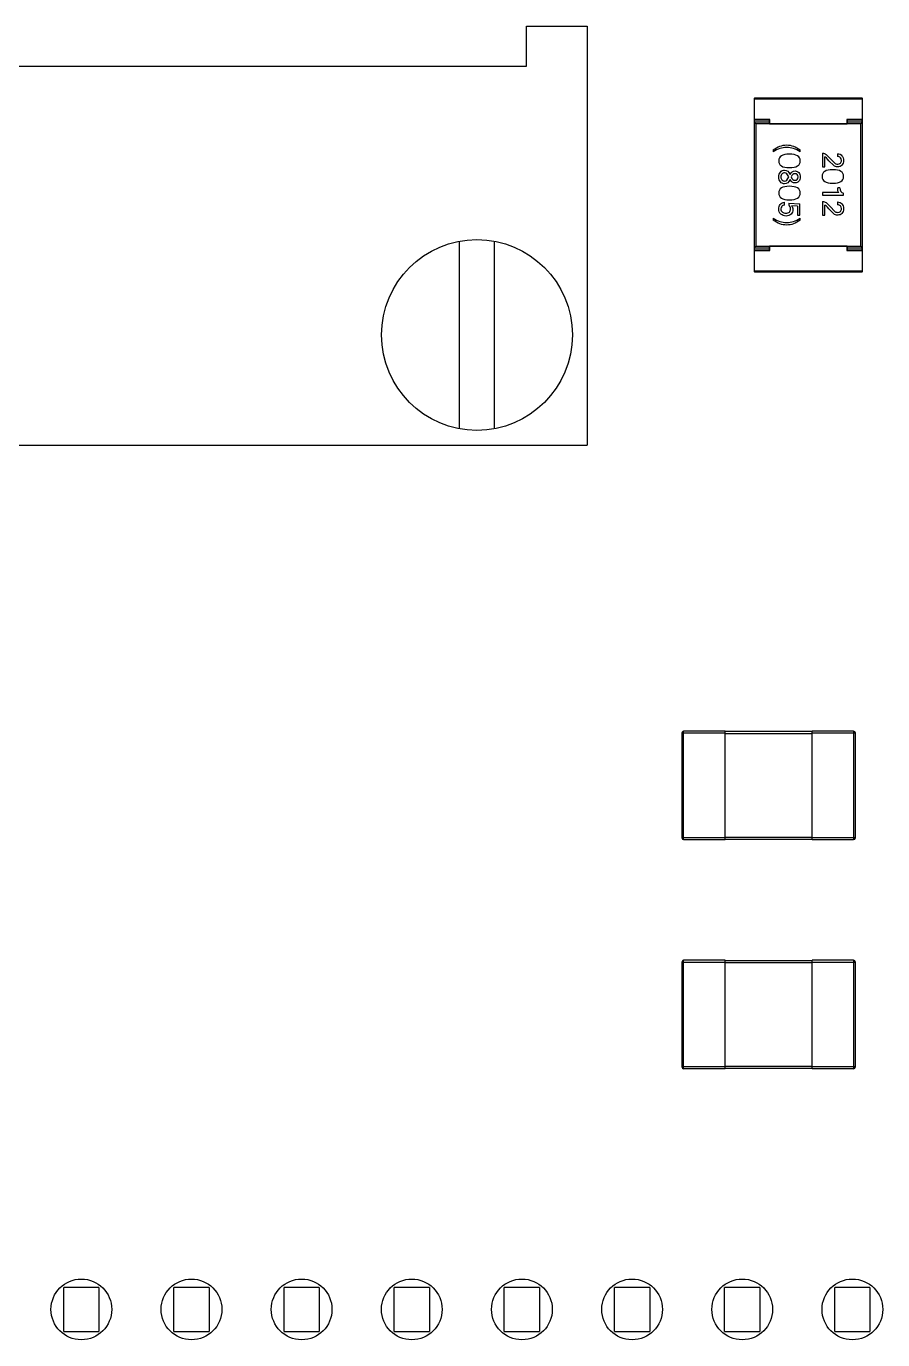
# Model space of a CAD drawing. Header units: inches. Extents: x 1.24 to 10.48, y 2 to 7.32.
# Drawn here: x 9.201 to 9.59, y 5.69 to 6.286 of the extents above; entities that cross this region are included whole.
import ezdxf

# ---------------------------------------------------------------- set-up
doc = ezdxf.new("R2010")
doc.units = ezdxf.units.IN
doc.header["$LTSCALE"] = 0.605
doc.header["$MEASUREMENT"] = 0
doc.layers.get('0').update_dxf_attribs({"linetype": 'CONTINUOUS'})

msp = doc.modelspace()

# ---------------------------------------------------------------- linework, layer by layer
at = {"color": 7, "linetype": 'Continuous'}
for p, q in [((9.42842, 6.26837), (9.42842, 6.28648)), ((9.42842, 6.28648), (9.45598, 6.28648)), ((9.45598, 6.28648), (9.45598, 6.09633)), ((9.10834, 6.26837), (9.42842, 6.26837)), ((9.53178, 6.25358), (9.53178, 6.17523)), ((9.5808, 6.25378), (9.53198, 6.25378)), ((9.581, 6.17523), (9.581, 6.25358)), ((9.53198, 6.24295), (9.53198, 6.24394)), ((9.53198, 6.24394), (9.53867, 6.24394)), ((9.53867, 6.24394), (9.53887, 6.24413)), ((9.53867, 6.24394), (9.53867, 6.24235)), ((9.57411, 6.24394), (9.57391, 6.24413)), ((9.57411, 6.24235), (9.57411, 6.24394)), ((9.57411, 6.24394), (9.5808, 6.24394)), ((9.5808, 6.24295), (9.5808, 6.24394)), ((9.53257, 6.24216), (9.53178, 6.24295)), ((9.53867, 6.24295), (9.53178, 6.24295)), ((9.53257, 6.24216), (9.53257, 6.18665)), ((9.58021, 6.24216), (9.53257, 6.24216)), ((9.53887, 6.24219), (9.57391, 6.24219)), ((9.581, 6.24295), (9.57411, 6.24295)), ((9.58021, 6.24216), (9.581, 6.24295)), ((9.58021, 6.18665), (9.58021, 6.24216)), ((9.54039, 6.23031), (9.54039, 6.22948)), ((9.5527, 6.22948), (9.5527, 6.23031)), ((9.56283, 6.22885), (9.56283, 6.22263)), ((9.56395, 6.22263), (9.56395, 6.22717)), ((9.56447, 6.22832), (9.5664, 6.22637)), ((9.5664, 6.22637), (9.56823, 6.22443)), ((9.56967, 6.22863), (9.56967, 6.22738)), ((9.56283, 6.22263), (9.56395, 6.22263)), ((9.56794, 6.22322), (9.56576, 6.22546)), ((9.54756, 6.21806), (9.54669, 6.21946)), ((9.54669, 6.21665), (9.54756, 6.21806)), ((9.56283, 6.21094), (9.56283, 6.20974)), ((9.57022, 6.21094), (9.56283, 6.21094)), ((9.56283, 6.20974), (9.57239, 6.20974)), ((9.57069, 6.2132), (9.56973, 6.2132)), ((9.57239, 6.20974), (9.57239, 6.21066)), ((9.54561, 6.20531), (9.54561, 6.20656)), ((9.54758, 6.20622), (9.54758, 6.20527)), ((9.54758, 6.20622), (9.55254, 6.20582)), ((9.55143, 6.20479), (9.54882, 6.20499)), ((9.55143, 6.20479), (9.55143, 6.20078)), ((9.55254, 6.20078), (9.55254, 6.20582)), ((9.56283, 6.20695), (9.56283, 6.20073)), ((9.56395, 6.20073), (9.56395, 6.20527)), ((9.56447, 6.20642), (9.5664, 6.20447)), ((9.56794, 6.20132), (9.56576, 6.20356)), ((9.5664, 6.20447), (9.56823, 6.20253)), ((9.56967, 6.20673), (9.56967, 6.20548)), ((9.54039, 6.19933), (9.54039, 6.19851)), ((9.55143, 6.20078), (9.55254, 6.20078)), ((9.5527, 6.19851), (9.5527, 6.19933)), ((9.56283, 6.20073), (9.56395, 6.20073)), ((9.39811, 6.10374), (9.39811, 6.18891)), ((9.41386, 6.18891), (9.41386, 6.10374)), ((9.53178, 6.18586), (9.53257, 6.18665)), ((9.53178, 6.18586), (9.53867, 6.18586)), ((9.53198, 6.18488), (9.53198, 6.18586)), ((9.53867, 6.18488), (9.53198, 6.18488)), ((9.53257, 6.18665), (9.58021, 6.18665)), ((9.53867, 6.18647), (9.53867, 6.18488)), ((9.53867, 6.18488), (9.53887, 6.18468)), ((9.57391, 6.18662), (9.53887, 6.18662)), ((9.57411, 6.18488), (9.57391, 6.18468)), ((9.57411, 6.18488), (9.57411, 6.18647)), ((9.57411, 6.18586), (9.581, 6.18586)), ((9.5808, 6.18488), (9.57411, 6.18488)), ((9.58021, 6.18665), (9.581, 6.18586)), ((9.5808, 6.18488), (9.5808, 6.18586)), ((9.53198, 6.17504), (9.5808, 6.17504)), ((9.08079, 6.09633), (9.45598, 6.09633)), ((9.49901, 5.96562), (9.49901, 5.91798)), ((9.5187, 5.96641), (9.4998, 5.96641)), ((9.5187, 5.91719), (9.5187, 5.96641)), ((9.55807, 5.96621), (9.5187, 5.96621)), ((9.55807, 5.91719), (9.55807, 5.96641)), ((9.57697, 5.96641), (9.55807, 5.96641)), ((9.57775, 5.91798), (9.57775, 5.96562)), ((9.4998, 5.91719), (9.5187, 5.91719)), ((9.5187, 5.91739), (9.55807, 5.91739)), ((9.55807, 5.91719), (9.57697, 5.91719)), ((9.5187, 5.86241), (9.4998, 5.86241)), ((9.5187, 5.8132), (9.5187, 5.86241)), ((9.55807, 5.86221), (9.5187, 5.86221)), ((9.55807, 5.8132), (9.55807, 5.86241)), ((9.57697, 5.86241), (9.55807, 5.86241)), ((9.49901, 5.86162), (9.49901, 5.81398)), ((9.57775, 5.81398), (9.57775, 5.86162)), ((9.4998, 5.8132), (9.5187, 5.8132)), ((9.5187, 5.81339), (9.55807, 5.81339)), ((9.55807, 5.8132), (9.57697, 5.8132)), ((9.21839, 5.69391), (9.21839, 5.71391)), ((9.23439, 5.71391), (9.21839, 5.71391)), ((9.23439, 5.71391), (9.23439, 5.69391)), ((9.26839, 5.69391), (9.26839, 5.71391)), ((9.28439, 5.71391), (9.26839, 5.71391)), ((9.28439, 5.71391), (9.28439, 5.69391)), ((9.31839, 5.69391), (9.31839, 5.71391)), ((9.33439, 5.71391), (9.31839, 5.71391)), ((9.33439, 5.71391), (9.33439, 5.69391)), ((9.36839, 5.69391), (9.36839, 5.71391)), ((9.38439, 5.71391), (9.36839, 5.71391)), ((9.38439, 5.71391), (9.38439, 5.69391)), ((9.41839, 5.69391), (9.41839, 5.71391)), ((9.43439, 5.71391), (9.41839, 5.71391)), ((9.43439, 5.71391), (9.43439, 5.69391)), ((9.46839, 5.69391), (9.46839, 5.71391)), ((9.48439, 5.71391), (9.46839, 5.71391)), ((9.48439, 5.71391), (9.48439, 5.69391)), ((9.51839, 5.69391), (9.51839, 5.71391)), ((9.53439, 5.71391), (9.51839, 5.71391)), ((9.53439, 5.71391), (9.53439, 5.69391)), ((9.56839, 5.69391), (9.56839, 5.71391)), ((9.58439, 5.71391), (9.56839, 5.71391)), ((9.58439, 5.71391), (9.58439, 5.69391)), ((9.21839, 5.69391), (9.23439, 5.69391)), ((9.26839, 5.69391), (9.28439, 5.69391)), ((9.31839, 5.69391), (9.33439, 5.69391)), ((9.36839, 5.69391), (9.38439, 5.69391)), ((9.41839, 5.69391), (9.43439, 5.69391)), ((9.46839, 5.69391), (9.48439, 5.69391)), ((9.51839, 5.69391), (9.53439, 5.69391)), ((9.56839, 5.69391), (9.58439, 5.69391))]:
    msp.add_line(p, q, dxfattribs=at)
at = {"color": 9, "linetype": 'Continuous'}
for p, q in [((9.53178, 6.25358), (9.581, 6.25358)), ((9.53198, 6.24394), (9.53198, 6.25378)), ((9.5808, 6.25378), (9.5808, 6.24394)), ((9.53887, 6.24413), (9.53178, 6.24413)), ((9.53887, 6.24219), (9.53887, 6.24413)), ((9.57391, 6.24413), (9.57391, 6.24219)), ((9.581, 6.24413), (9.57391, 6.24413)), ((9.53178, 6.18468), (9.53887, 6.18468)), ((9.53198, 6.17504), (9.53198, 6.18488)), ((9.53887, 6.18468), (9.53887, 6.18662)), ((9.57391, 6.18662), (9.57391, 6.18468)), ((9.57391, 6.18468), (9.581, 6.18468)), ((9.5808, 6.18488), (9.5808, 6.17504)), ((9.581, 6.17523), (9.53178, 6.17523)), ((9.49901, 5.96562), (9.5187, 5.96562)), ((9.4998, 5.91719), (9.4998, 5.96641)), ((9.5187, 5.96542), (9.55807, 5.96542)), ((9.55807, 5.96562), (9.57775, 5.96562)), ((9.57697, 5.96641), (9.57697, 5.91719)), ((9.5187, 5.91798), (9.49901, 5.91798)), ((9.55807, 5.91818), (9.5187, 5.91818)), ((9.57775, 5.91798), (9.55807, 5.91798)), ((9.4998, 5.8132), (9.4998, 5.86241)), ((9.57697, 5.86241), (9.57697, 5.8132)), ((9.49901, 5.86162), (9.5187, 5.86162)), ((9.5187, 5.86142), (9.55807, 5.86142)), ((9.55807, 5.86162), (9.57775, 5.86162)), ((9.5187, 5.81398), (9.49901, 5.81398)), ((9.55807, 5.81418), (9.5187, 5.81418)), ((9.57775, 5.81398), (9.55807, 5.81398))]:
    msp.add_line(p, q, dxfattribs=at)
at = {"color": 7, "linetype": 'Continuous'}
for centre, radius in [((9.40598, 6.14633), 0.04331), ((9.22639, 5.70391), 0.01378), ((9.27639, 5.70391), 0.01378), ((9.32639, 5.70391), 0.01378), ((9.37639, 5.70391), 0.01378), ((9.42639, 5.70391), 0.01378), ((9.47639, 5.70391), 0.01378), ((9.52639, 5.70391), 0.01378), ((9.57639, 5.70391), 0.01378)]:
    msp.add_circle(centre, radius, dxfattribs=at)
for centre, radius, start, end in [((9.53198, 6.25358), 0.000197, 90, 180), ((9.5808, 6.25358), 0.000197, 0, 90), ((9.53198, 6.24413), 0.000197, 180, 270), ((9.5808, 6.24413), 0.000197, 270, 0), ((9.53198, 6.18468), 0.000197, 90, 180), ((9.5808, 6.18468), 0.000197, 0, 90), ((9.53198, 6.17523), 0.000197, 180, 270), ((9.5808, 6.17523), 0.000197, 270, 0), ((9.4998, 5.96562), 0.000787, 90.00001, 180.00001), ((9.57697, 5.96562), 0.000787, 0.00001, 90.00001), ((9.4998, 5.91798), 0.000787, 180.00001, 270.00001), ((9.57697, 5.91798), 0.000787, 270.00001, 0.00001), ((9.4998, 5.86162), 0.000787, 90.00001, 180.00001), ((9.57697, 5.86162), 0.000787, 0.00001, 90.00001), ((9.4998, 5.81398), 0.000787, 180.00001, 270.00001), ((9.57697, 5.81398), 0.000787, 270.00001, 0.00001)]:
    msp.add_arc(centre, radius, start, end, dxfattribs=at)
for centre, start_param, end_param in [((9.53887, 6.24235), -3.141593, -1.570796), ((9.57391, 6.24235), -1.570796, 0), ((9.53887, 6.18647), 1.570796, 3.141593), ((9.57391, 6.18647), 0, 1.570796)]:
    msp.add_ellipse(centre, major_axis=(0.000197, 0), ratio=0.769231, start_param=start_param, end_param=end_param, dxfattribs=at)
for points in [[(9.54039, 6.23031), (9.54237, 6.23183), (9.54442, 6.23259), (9.54655, 6.23259)], [(9.54655, 6.23259), (9.54868, 6.23259), (9.55073, 6.23183), (9.5527, 6.23031)], [(9.54655, 6.2314), (9.54449, 6.2314), (9.54244, 6.23076), (9.54039, 6.22948)], [(9.54783, 6.22842), (9.5446, 6.22842), (9.54299, 6.2274), (9.54299, 6.22536)], [(9.5527, 6.22948), (9.55066, 6.23076), (9.54861, 6.2314), (9.54655, 6.2314)], [(9.5527, 6.22536), (9.5527, 6.2274), (9.55108, 6.22842), (9.54783, 6.22842)], [(9.56283, 6.22885), (9.56341, 6.22885), (9.56395, 6.22868), (9.56447, 6.22832)], [(9.56576, 6.22546), (9.56482, 6.22658), (9.56422, 6.22715), (9.56395, 6.22717)], [(9.56967, 6.22863), (9.5705, 6.22856), (9.57115, 6.22826), (9.57165, 6.22772)], [(9.57099, 6.22682), (9.57069, 6.22715), (9.57025, 6.22734), (9.56967, 6.22738)], [(9.57144, 6.22561), (9.57144, 6.22608), (9.57129, 6.22648), (9.57099, 6.22682)], [(9.57165, 6.22772), (9.57214, 6.22718), (9.57239, 6.22647), (9.57239, 6.22559)], [(9.54299, 6.22536), (9.54299, 6.22332), (9.5446, 6.2223), (9.54783, 6.2223)], [(9.54299, 6.21806), (9.54299, 6.21898), (9.54323, 6.21973), (9.54372, 6.2203)], [(9.54372, 6.2203), (9.54421, 6.22087), (9.54485, 6.22116), (9.54564, 6.22116)], [(9.54564, 6.22116), (9.54667, 6.22116), (9.54748, 6.22051), (9.54808, 6.2192)], [(9.54783, 6.2223), (9.55108, 6.2223), (9.5527, 6.22332), (9.5527, 6.22536)], [(9.54808, 6.2192), (9.54869, 6.22026), (9.54946, 6.22079), (9.55038, 6.22079)], [(9.55038, 6.22079), (9.55106, 6.22079), (9.55161, 6.22054), (9.55205, 6.22004)], [(9.55205, 6.22004), (9.55248, 6.21954), (9.5527, 6.21888), (9.5527, 6.21806)], [(9.56752, 6.22137), (9.56429, 6.22137), (9.56267, 6.22035), (9.56267, 6.21831)], [(9.57239, 6.21831), (9.57239, 6.22035), (9.57076, 6.22137), (9.56752, 6.22137)], [(9.56975, 6.22265), (9.56906, 6.22265), (9.56846, 6.22284), (9.56794, 6.22322)], [(9.56823, 6.22443), (9.56868, 6.22408), (9.5692, 6.2239), (9.56977, 6.2239)], [(9.57164, 6.22342), (9.57113, 6.22291), (9.57051, 6.22265), (9.56975, 6.22265)], [(9.56977, 6.2239), (9.57029, 6.2239), (9.5707, 6.22405), (9.571, 6.22435)], [(9.571, 6.22435), (9.57129, 6.22465), (9.57144, 6.22507), (9.57144, 6.22561)], [(9.57239, 6.22559), (9.57239, 6.22465), (9.57214, 6.22393), (9.57164, 6.22342)], [(9.54372, 6.21582), (9.54323, 6.21639), (9.54299, 6.21713), (9.54299, 6.21806)], [(9.54564, 6.21496), (9.54485, 6.21496), (9.54421, 6.21525), (9.54372, 6.21582)], [(9.54439, 6.2194), (9.54409, 6.21906), (9.54394, 6.21862), (9.54394, 6.21806)], [(9.54394, 6.21806), (9.54394, 6.21751), (9.54409, 6.21706), (9.54439, 6.21672)], [(9.54564, 6.21991), (9.54511, 6.21991), (9.54469, 6.21974), (9.54439, 6.2194)], [(9.54439, 6.21672), (9.54469, 6.21638), (9.54511, 6.21621), (9.54564, 6.21621)], [(9.54669, 6.21946), (9.54639, 6.21976), (9.54605, 6.21991), (9.54564, 6.21991)], [(9.54808, 6.21692), (9.54748, 6.21561), (9.54667, 6.21496), (9.54564, 6.21496)], [(9.54564, 6.21621), (9.54605, 6.21621), (9.54639, 6.21636), (9.54669, 6.21665)], [(9.55038, 6.21533), (9.54946, 6.21533), (9.54869, 6.21586), (9.54808, 6.21692)], [(9.55038, 6.21954), (9.54962, 6.21954), (9.54903, 6.21905), (9.54858, 6.21806)], [(9.54858, 6.21806), (9.54903, 6.21707), (9.54962, 6.21658), (9.55038, 6.21658)], [(9.55139, 6.21915), (9.55115, 6.21941), (9.55081, 6.21954), (9.55038, 6.21954)], [(9.55038, 6.21658), (9.55081, 6.21658), (9.55115, 6.21671), (9.55139, 6.21697)], [(9.55205, 6.21608), (9.55161, 6.21558), (9.55106, 6.21533), (9.55038, 6.21533)], [(9.55176, 6.21806), (9.55176, 6.21852), (9.55163, 6.21888), (9.55139, 6.21915)], [(9.55139, 6.21697), (9.55163, 6.21723), (9.55176, 6.2176), (9.55176, 6.21806)], [(9.5527, 6.21806), (9.5527, 6.21724), (9.55248, 6.21658), (9.55205, 6.21608)], [(9.56267, 6.21831), (9.56267, 6.21627), (9.56429, 6.21525), (9.56752, 6.21525)], [(9.56752, 6.21525), (9.57076, 6.21525), (9.57239, 6.21627), (9.57239, 6.21831)], [(9.54783, 6.21382), (9.5446, 6.21382), (9.54299, 6.2128), (9.54299, 6.21076)], [(9.54299, 6.21076), (9.54299, 6.20872), (9.5446, 6.2077), (9.54783, 6.2077)], [(9.5527, 6.21076), (9.5527, 6.2128), (9.55108, 6.21382), (9.54783, 6.21382)], [(9.54783, 6.2077), (9.55108, 6.2077), (9.5527, 6.20872), (9.5527, 6.21076)], [(9.57022, 6.21094), (9.5699, 6.21143), (9.56973, 6.21218), (9.56973, 6.2132)], [(9.57069, 6.2132), (9.57069, 6.21173), (9.57125, 6.21088), (9.57239, 6.21066)], [(9.54299, 6.20354), (9.54299, 6.20433), (9.54321, 6.20501), (9.54365, 6.20557)], [(9.54394, 6.20121), (9.54331, 6.20179), (9.54299, 6.20257), (9.54299, 6.20354)], [(9.54365, 6.20557), (9.54409, 6.20614), (9.54474, 6.20647), (9.54561, 6.20656)], [(9.54435, 6.20471), (9.54407, 6.20439), (9.54394, 6.204), (9.54394, 6.20354)], [(9.54394, 6.20354), (9.54394, 6.20296), (9.54416, 6.20249), (9.5446, 6.20213)], [(9.54561, 6.20531), (9.54505, 6.20524), (9.54463, 6.20504), (9.54435, 6.20471)], [(9.5446, 6.20213), (9.54504, 6.20177), (9.54558, 6.20159), (9.54623, 6.20159)], [(9.54623, 6.20159), (9.54689, 6.20159), (9.54741, 6.20177), (9.54779, 6.20214)], [(9.54836, 6.20357), (9.54836, 6.20424), (9.5481, 6.2048), (9.54758, 6.20527)], [(9.54779, 6.20214), (9.54817, 6.2025), (9.54836, 6.20298), (9.54836, 6.20357)], [(9.54938, 6.20325), (9.54938, 6.20247), (9.54911, 6.20179), (9.54855, 6.2012)], [(9.54882, 6.20499), (9.54919, 6.20453), (9.54938, 6.20395), (9.54938, 6.20325)], [(9.56283, 6.20695), (9.56341, 6.20695), (9.56395, 6.20678), (9.56447, 6.20642)], [(9.56576, 6.20356), (9.56482, 6.20468), (9.56422, 6.20525), (9.56395, 6.20527)], [(9.56823, 6.20253), (9.56868, 6.20217), (9.5692, 6.202), (9.56977, 6.202)], [(9.56967, 6.20673), (9.5705, 6.20666), (9.57115, 6.20636), (9.57165, 6.20582)], [(9.57099, 6.20492), (9.57069, 6.20525), (9.57025, 6.20544), (9.56967, 6.20548)], [(9.56977, 6.202), (9.57029, 6.202), (9.5707, 6.20215), (9.571, 6.20245)], [(9.57144, 6.20371), (9.57144, 6.20418), (9.57129, 6.20458), (9.57099, 6.20492)], [(9.571, 6.20245), (9.57129, 6.20275), (9.57144, 6.20317), (9.57144, 6.20371)], [(9.57239, 6.20369), (9.57239, 6.20275), (9.57214, 6.20203), (9.57164, 6.20152)], [(9.57165, 6.20582), (9.57214, 6.20528), (9.57239, 6.20457), (9.57239, 6.20369)], [(9.54039, 6.19933), (9.54244, 6.19806), (9.54449, 6.19742), (9.54655, 6.19742)], [(9.54655, 6.19623), (9.54442, 6.19623), (9.54237, 6.19699), (9.54039, 6.19851)], [(9.54634, 6.20033), (9.54537, 6.20033), (9.54458, 6.20062), (9.54394, 6.20121)], [(9.54855, 6.2012), (9.548, 6.20062), (9.54726, 6.20033), (9.54634, 6.20033)], [(9.54655, 6.19742), (9.54861, 6.19742), (9.55066, 6.19806), (9.5527, 6.19933)], [(9.5527, 6.19851), (9.55073, 6.19699), (9.54868, 6.19623), (9.54655, 6.19623)], [(9.56975, 6.20075), (9.56906, 6.20075), (9.56846, 6.20094), (9.56794, 6.20132)], [(9.57164, 6.20152), (9.57113, 6.20101), (9.57051, 6.20075), (9.56975, 6.20075)]]:
    msp.add_open_spline(points, degree=3, dxfattribs=at)

doc.saveas('drawing.dxf')
